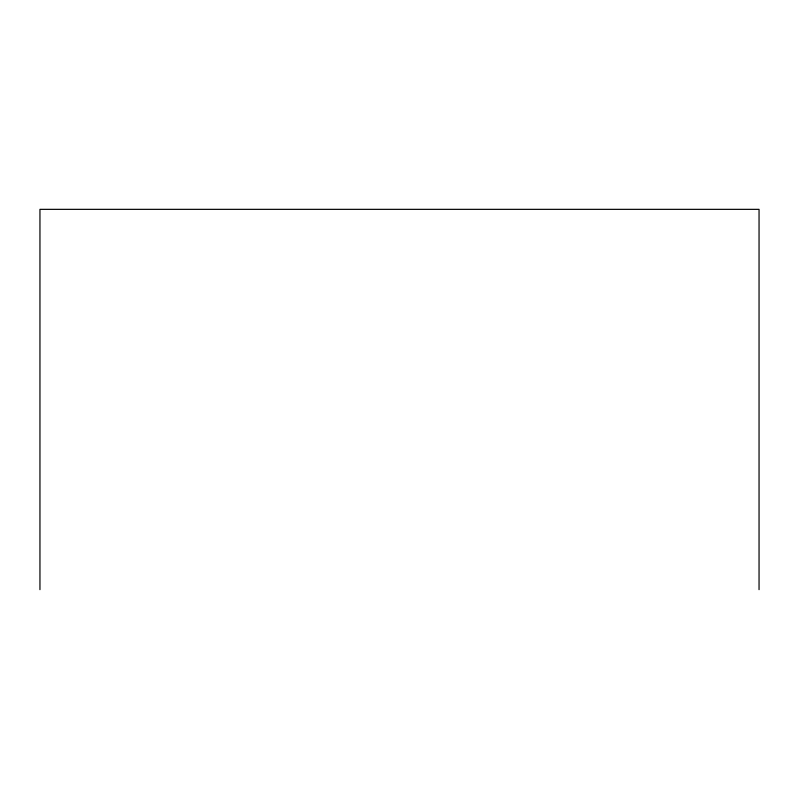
<?xml version="1.0" encoding="UTF-8"?>
<svg xmlns="http://www.w3.org/2000/svg" width="799" height="799" viewBox="0 0 799 799"><rect width="100%" height="100%" fill="white"/><g stroke="black" fill="none" stroke-linecap="round" stroke-linejoin="round"><path stroke-width="1.2" d="M759.05 589.652L759.05 209.348L39.95 209.348L39.95 589.652"/></g></svg>
